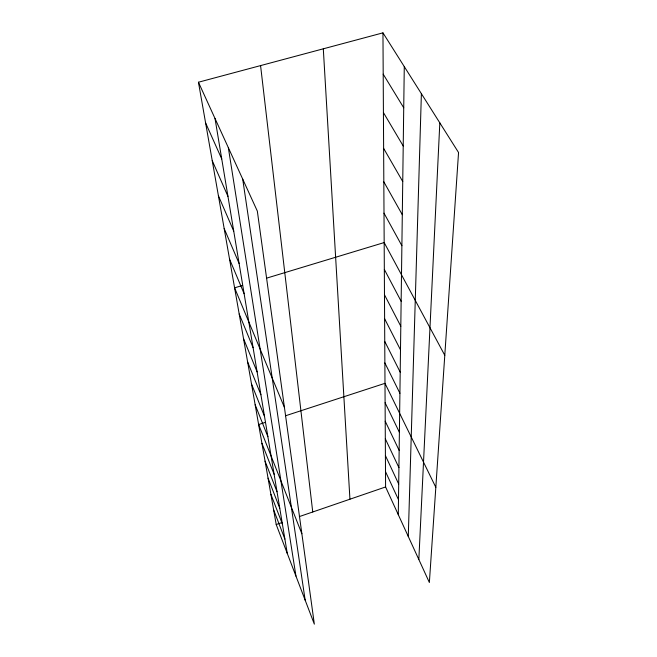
<?xml version="1.0" encoding="UTF-8"?>
<svg xmlns="http://www.w3.org/2000/svg" width="657" height="657" viewBox="0 0 657 657"><rect width="100%" height="100%" fill="white"/><g stroke="black" fill="none" stroke-linecap="round" stroke-linejoin="round"><path stroke-width="0.99" d="M398.29 514.669L404.277 66.603M408.276 536.457L421.383 93.68M418.838 559.509L439.82 122.859M382.957 32.85L385.593 486.96L429.366 582.488L458.553 152.523L382.957 32.85L198.447 82.224L257.339 211.127L314.342 624.15L276.211 524.532L282.001 522.545M299.329 516.591L385.593 486.96M265.387 422.344L258.636 424.545L301.867 533.755M285.59 415.75L384.986 383.327L435.829 487.33M242.351 285.491L234.598 287.84L284.424 407.406M266.512 278.174L384.173 242.564L444.789 355.322M383.195 74.159L403.727 107.781M383.417 112.561L403.217 145.994M383.631 148.367L402.741 181.546M383.819 181.825L402.298 214.716M384 213.155L401.887 245.726M384.329 269.427L401.14 301.292M384.476 294.771L400.811 326.274M384.616 318.727L400.491 349.861M384.747 341.41L400.195 372.158M384.871 362.91L399.916 393.28M385.101 402.733L399.39 432.331M385.207 421.203L399.152 450.415M385.314 438.802L398.922 467.628M385.404 455.588L398.7 484.045M385.503 471.627L398.487 499.706M205.6 122.908L221.738 158.937M212.236 160.653L227.954 196.369M218.411 195.77L233.728 231.133M224.168 228.521L239.107 263.498M229.548 259.145L244.125 293.704M239.197 314.005L253.093 347.693M243.533 338.659L257.117 371.903M247.623 361.941L260.903 394.734M251.491 383.943L264.484 416.292M255.162 404.786L267.875 436.683M261.929 443.311L274.125 474.321M265.067 461.157L277.016 491.723M268.056 478.14L279.767 508.272M270.906 494.327L282.387 524.04M273.616 509.783L284.883 539.068M198.447 82.224L276.211 524.532M215.02 118.498L287.265 553.416M228.332 147.644L295.962 576.123M242.704 179.106L305.16 600.169M260.574 65.601L312.748 511.984M323.301 48.815L349.935 499.205"/></g></svg>
